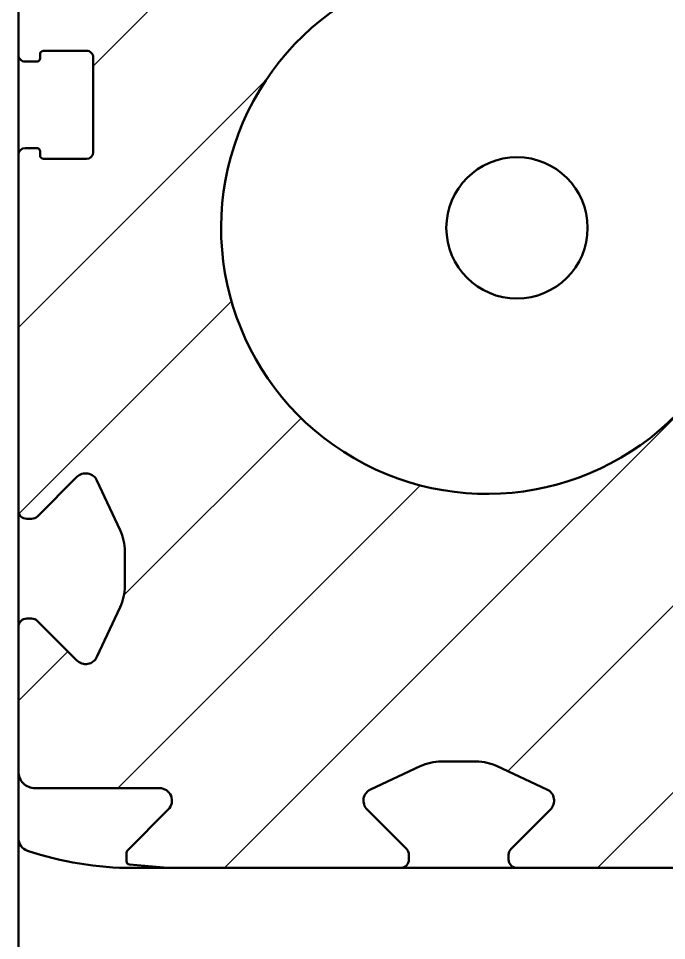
# Model space of a CAD drawing. Header units: millimetres. Extents: x 0 to 2376, y 0 to 1680.
# Drawn here: x 1755.1 to 1817.5, y 1193.2 to 1281.9 of the extents above; entities that cross this region are included whole.
import ezdxf

# ---------------------------------------------------------------- set-up
doc = ezdxf.new("R2010")
doc.units = ezdxf.units.MM
doc.header["$LTSCALE"] = 4
doc.layers.add('Hatch (ISO)', color=7, linetype='Continuous', lineweight=18)
doc.layers.add('Visible (ISO)', color=7, linetype='Continuous', lineweight=50)

msp = doc.modelspace()

# ---------------------------------------------------------------- hatches: boundary and pattern name
at = {"layer": 'Hatch (ISO)'}
h = msp.add_hatch(dxfattribs=at)
h.set_pattern_fill('ANSI31', color=256, scale=101.6, angle=90.00021045915, style=0)
h.set_pattern_definition([(135.00021045915, (0, 0), (-8.980223134685914, -8.980289107331227), [])])
edge = h.paths.add_edge_path()
edge.add_ellipse((1869.465174763153, 1208.966349610337), major_axis=(0.8000000000014894, 1.481769030366739e-12), ratio=1, start_angle=269.9999999999997, end_angle=359.999999999787)
edge.add_line((1870.265174763154, 1208.966349610336), (1870.265174763154, 1216.566349610335))
edge.add_ellipse((1870.665174763152, 1216.566349610338), major_axis=(-1.955912593333128e-12, 0.3999999999980446), ratio=1, start_angle=0, end_angle=89.99999999999977, ccw=False)
edge.add_line((1870.665174763154, 1216.966349610336), (1871.865174763154, 1216.966349610336))
edge.add_line((1871.865174763154, 1216.966349610336), (1871.865174763154, 1224.991700375799))
edge.add_line((1871.865174763154, 1224.991700375799), (1871.865174763154, 1228.996429342461))
edge.add_spline(control_points=[(1871.865174763154, 1228.996429342461), (1871.485326112208, 1229.379156072789), (1871.172374763154, 1229.695594533403)], knot_values=[0, 0, 0, 0.06151740070665828, 0.06151740070665828, 0.06151740070665828], weights=[1, 1.004609164062862, 1], degree=2, periodic=0)
edge.add_line((1871.172374763154, 1229.695594533403), (1858.797974763154, 1229.695594533403))
edge.add_spline(control_points=[(1858.797974763154, 1229.695594533403), (1858.485023414085, 1229.379156072773), (1858.105174763154, 1228.996429342461)], knot_values=[0, 0, 0, 0.0615174007066553, 0.0615174007066553, 0.0615174007066553], weights=[1, 1.004609164050975, 1], degree=2, periodic=0)
edge.add_line((1858.105174763154, 1228.996429342461), (1858.105174763154, 1236.93626987821))
edge.add_spline(control_points=[(1858.105174763154, 1236.93626987821), (1858.485023414082, 1236.5535431479), (1858.797974763154, 1236.237104687268)], knot_values=[0, 0, 0, 0.0615174007066553, 0.0615174007066553, 0.0615174007066553], weights=[1, 1.004609164113693, 1], degree=2, periodic=0)
edge.add_line((1858.797974763154, 1236.237104687268), (1871.172374763154, 1236.237104687268))
edge.add_spline(control_points=[(1871.172374763154, 1236.237104687269), (1871.485326112209, 1236.553543147884), (1871.865174763154, 1236.93626987821)], knot_values=[0, 0, 0, 0.06151740070665844, 0.06151740070665844, 0.06151740070665844], weights=[1, 1.004609164108344, 1], degree=2, periodic=0)
edge.add_line((1871.865174763154, 1236.93626987821), (1871.865174763154, 1252.996429342461))
edge.add_spline(control_points=[(1871.865174763154, 1252.996429342461), (1871.485326112207, 1253.379156072789), (1871.172374763154, 1253.695594533403)], knot_values=[0, 0, 0, 0.06151740070665812, 0.06151740070665812, 0.06151740070665812], weights=[1, 1.004609164038338, 1], degree=2, periodic=0)
edge.add_line((1871.172374763154, 1253.695594533403), (1858.797974763154, 1253.695594533403))
edge.add_spline(control_points=[(1858.797974763154, 1253.695594533403), (1858.485023414104, 1253.379156072792), (1858.105174763154, 1252.996429342461)], knot_values=[0, 0, 0, 0.06151740070665498, 0.06151740070665498, 0.06151740070665498], weights=[1, 1.004609164041367, 1], degree=2, periodic=0)
edge.add_line((1858.105174763154, 1252.996429342461), (1858.105174763154, 1260.93626987821))
edge.add_spline(control_points=[(1858.105174763154, 1260.93626987821), (1858.485023414104, 1260.553543147879), (1858.797974763154, 1260.237104687269)], knot_values=[0, 0, 0, 0.06151740070665497, 0.06151740070665497, 0.06151740070665497], weights=[1, 1.004609164103563, 1], degree=2, periodic=0)
edge.add_line((1858.797974763154, 1260.237104687269), (1871.172374763154, 1260.237104687269))
edge.add_spline(control_points=[(1871.172374763154, 1260.237104687269), (1871.485326112207, 1260.553543147882), (1871.865174763154, 1260.93626987821)], knot_values=[0, 0, 0, 0.06151740070665812, 0.06151740070665812, 0.06151740070665812], weights=[1, 1.004609164095982, 1], degree=2, periodic=0)
edge.add_line((1871.865174763154, 1260.93626987821), (1871.865174763154, 1264.940998844875))
edge.add_line((1871.865174763154, 1264.940998844875), (1871.865174763154, 1272.966349610336))
edge.add_line((1871.865174763154, 1272.966349610336), (1870.665174763154, 1272.966349610336))
edge.add_ellipse((1870.665174763153, 1273.366349610335), major_axis=(-0.3999999999991424, -8.6878220762018e-13), ratio=1, start_angle=0, end_angle=89.99999999999773, ccw=False)
edge.add_line((1870.265174763154, 1273.366349610335), (1870.265174763154, 1286.966349610335))
edge.add_ellipse((1869.865174763156, 1286.966349610338), major_axis=(1.994705017493029e-12, 0.399999999998002), ratio=1, start_angle=270.0000000000007, end_angle=360.0000000005707)
edge.add_line((1869.865174763154, 1287.366349610336), (1868.265174763154, 1287.366349610336))
edge.add_ellipse((1868.265174763152, 1287.766349610333), major_axis=(-0.3999999999980411, -1.948807165975527e-12), ratio=1, start_angle=0, end_angle=89.99999999999773, ccw=False)
edge.add_line((1867.865174763154, 1287.766349610336), (1867.865174763154, 1289.766349610336))
edge.add_ellipse((1867.065174763152, 1289.766349610334), major_axis=(-1.524401594512345e-12, 0.8000000000015035), ratio=1, start_angle=270.0000000000017, end_angle=359.999999999785)
edge.add_line((1867.065174763154, 1290.566349610335), (1855.788417006949, 1290.566349610335))
edge.add_line((1855.788417006949, 1290.566349610335), (1855.788417006949, 1290.886349610335))
edge.add_line((1855.788417006949, 1290.886349610336), (1868.345174763154, 1290.886349610336))
edge.add_line((1868.345174763154, 1290.886349610336), (1868.345174763154, 1287.846349610336))
edge.add_line((1868.345174763154, 1287.846349610336), (1869.945174763154, 1287.846349610336))
edge.add_line((1869.945174763154, 1287.846349610336), (1869.945174763154, 1294.246349610336))
edge.add_line((1869.945174763154, 1294.246349610336), (1868.865763828411, 1318.968924590104))
edge.add_ellipse((1857.737174763149, 1288.966349610317), major_axis=(-30.00257497978641, 11.12858906526202), ratio=1, start_angle=269.9999999999999, end_angle=290.3508816000671)
edge.add_line((1857.737174763154, 1320.966349610335), (1818.521174763154, 1320.966349610335))
edge.add_ellipse((1818.521174763153, 1288.966349610328), major_axis=(-32.00000000000738, 3.082471788150817e-13), ratio=1, start_angle=270, end_angle=290.3420989283417)
edge.add_line((1807.397184819496, 1318.970630100516), (1807.065174763154, 1311.366349610335))
edge.add_line((1807.065174763154, 1311.366349610335), (1810.425174763154, 1311.366349610335))
edge.add_ellipse((1810.425174763156, 1309.766349610338), major_axis=(1.599999999997536, 2.473263573058983e-12), ratio=1, start_angle=0, end_angle=90, ccw=False)
edge.add_line((1812.025174763154, 1309.766349610336), (1812.025174763154, 1299.846349610335))
edge.add_line((1812.025174763154, 1299.846349610335), (1816.894924426272, 1299.846349610335))
edge.add_line((1816.894924426272, 1299.846349610335), (1839.065174763154, 1287.046349610335))
edge.add_line((1839.065174763154, 1287.046349610335), (1841.785174763154, 1287.046349610335))
edge.add_line((1841.785174763154, 1287.046349610335), (1841.785174763154, 1290.886349610335))
edge.add_line((1841.785174763154, 1290.886349610335), (1852.741932519358, 1290.886349610335))
edge.add_line((1852.741932519358, 1290.886349610336), (1852.741932519358, 1290.566349610336))
edge.add_line((1852.741932519358, 1290.566349610335), (1843.065174763154, 1290.566349610335))
edge.add_ellipse((1843.065174763155, 1289.766349610334), major_axis=(-0.8000000000014894, -1.495979885081941e-12), ratio=1, start_angle=269.9999999999987, end_angle=359.999999999785)
edge.add_line((1842.265174763154, 1289.766349610336), (1842.265174763154, 1285.340621852604))
edge.add_ellipse((1839.865174763152, 1285.340621852606), major_axis=(-1.452197615708624e-12, -2.400000000002336), ratio=1, start_angle=30.603294608257784, end_angle=90.00000000000011, ccw=False)
edge.add_ellipse((1844.345174763161, 1277.766349610332), major_axis=(-5.508561630744388, -3.258181818189369), ratio=1, start_angle=270.0000000000001, end_angle=329.3967053917193)
edge.add_line((1837.945174763154, 1277.766349610336), (1837.945174763154, 1258.086349610335))
edge.add_line((1837.945174763154, 1258.086349610335), (1843.385174763154, 1258.086349610335))
edge.add_ellipse((1843.385174763155, 1260.486349610335), major_axis=(2.399999999999531, -4.574377856444973e-13), ratio=1, start_angle=269.9999999999994, end_angle=360.0000000000225)
edge.add_line((1845.785174763154, 1260.486349610335), (1845.785174763154, 1269.286349610335))
edge.add_ellipse((1846.265174763154, 1269.286349610336), major_axis=(-2.27901402595265e-13, 0.4799999999997767), ratio=1, start_angle=0, end_angle=89.99999999999989, ccw=False)
edge.add_line((1846.265174763154, 1269.766349610336), (1853.305174763154, 1269.766349610336))
edge.add_ellipse((1853.305174763154, 1269.286349610336), major_axis=(0.4799999999998068, 2.012560500042614e-13), ratio=1, start_angle=0, end_angle=89.99999999999977, ccw=False)
edge.add_line((1853.785174763154, 1269.286349610335), (1853.785174763154, 1220.646349610335))
edge.add_ellipse((1853.305174763154, 1220.646349610335), major_axis=(1.941506226466604e-13, -0.4799999999998192), ratio=1, start_angle=0, end_angle=89.99999999999721, ccw=False)
edge.add_line((1853.305174763154, 1220.166349610335), (1846.265174763154, 1220.166349610335))
edge.add_ellipse((1846.265174763154, 1220.646349610335), major_axis=(-0.4799999999997837, -1.870451952890593e-13), ratio=1, start_angle=0, end_angle=89.99999999999801, ccw=False)
edge.add_line((1845.785174763154, 1220.646349610335), (1845.785174763154, 1229.446349610335))
edge.add_ellipse((1843.385174763155, 1229.446349610336), major_axis=(9.654758417129715e-13, 2.399999999999025), ratio=1, start_angle=270.0000000000002, end_angle=360.0000000000468)
edge.add_line((1843.385174763154, 1231.846349610335), (1837.945174763154, 1231.846349610335))
edge.add_line((1837.945174763154, 1231.846349610335), (1837.945174763154, 1208.966349610335))
edge.add_ellipse((1838.745174763156, 1208.966349610337), major_axis=(1.503085312439542e-12, -0.8000000000015035), ratio=1, start_angle=270.0000000000005, end_angle=359.9999999997865)
edge.add_line((1838.745174763154, 1208.166349610335), (1869.465174763154, 1208.166349610336))
h = msp.add_hatch(dxfattribs=at)
h.set_pattern_fill('ANSI31', color=256, scale=101.6, style=0)
h.set_pattern_definition([(45, (0, 0), (-8.980256121069154, 8.980256121069154), [])])
edge = h.paths.add_edge_path()
edge.add_ellipse((1791.865174763153, 1200.966349610338), major_axis=(0.8000000000015106, 1.51734515302671e-12), ratio=1, start_angle=270.0000000000002, end_angle=359.9999999997839)
edge.add_line((1792.665174763155, 1200.966349610337), (1792.665174763155, 1201.434978760437))
edge.add_ellipse((1791.865174763161, 1201.434978760441), major_axis=(3.364083441645217e-12, 0.7999999999935953), ratio=1, start_angle=269.9999999999997, end_angle=315.0000000004774)
edge.add_line((1792.430860188103, 1202.000664185388), (1788.638177607083, 1205.793346766409))
edge.add_ellipse((1789.486705744505, 1206.641874903833), major_axis=(-0.8485281374248895, 0.8485281374219397), ratio=1, start_angle=339.99999999984664, end_angle=449.9999999999984, ccw=False)
edge.add_line((1788.979563830417, 1207.729444248277), (1793.755772629233, 1209.956626988112))
edge.add_ellipse((1795.784340285586, 1205.606349610345), major_axis=(4.350277377767578, 2.028567656353339), ratio=1, start_angle=64.99999999995771, end_angle=90.00000000000023, ccw=False)
edge.add_line((1795.784340285588, 1210.406349610337), (1799.146009240721, 1210.406349610337))
edge.add_ellipse((1799.146009240723, 1205.606349610345), major_axis=(4.799999999991606, 1.899167577552761e-12), ratio=1, start_angle=64.99999999995771, end_angle=90.0000000000004, ccw=False)
edge.add_line((1801.174576897076, 1209.956626988113), (1805.950785695892, 1207.729444248278))
edge.add_ellipse((1805.443643781805, 1206.641874903833), major_axis=(1.08756934444391, -0.5071419140875425), ratio=1, start_angle=339.9999999998467, end_angle=450.00000000000233, ccw=False)
edge.add_line((1806.292171919227, 1205.793346766409), (1802.499489338206, 1202.000664185388))
edge.add_ellipse((1803.065174763148, 1201.434978760441), major_axis=(-0.5656854249470172, -0.5656854249423616), ratio=1, start_angle=270.0000000000015, end_angle=315.0000000004775)
edge.add_line((1802.265174763155, 1201.434978760438), (1802.265174763155, 1200.966349610337))
edge.add_ellipse((1803.065174763156, 1200.966349610338), major_axis=(1.510239725669109e-12, -0.8000000000015106), ratio=1, start_angle=269.9999999999997, end_angle=359.999999999784)
edge.add_line((1803.065174763155, 1200.166349610337), (1825.465174763155, 1200.166349610337))
edge.add_line((1825.465174763155, 1200.166349610337), (1829.173064600835, 1200.490747936737))
edge.add_ellipse((1829.145174763155, 1200.809530240126), major_axis=(0.318782303388879, 0.027889837679554), ratio=1, start_angle=269.9999999999844, end_angle=354.9999999999231)
edge.add_line((1829.465174763155, 1200.809530240126), (1829.465174763155, 1201.633801270377))
edge.add_ellipse((1829.145174763147, 1201.633801270374), major_axis=(-2.523982362291468e-12, 0.3200000000075534), ratio=1, start_angle=270.000000000001, end_angle=314.9999999991136)
edge.add_line((1829.371448933134, 1201.860075440358), (1825.433702900579, 1205.797821472913))
edge.add_ellipse((1826.282231038002, 1206.646349610337), major_axis=(-0.8485281374244068, 0.8485281374227429), ratio=1, start_angle=314.9999999998848, end_angle=449.99999999999625, ccw=False)
edge.add_line((1826.282231038003, 1207.846349610337), (1833.945174763155, 1207.846349610337))
edge.add_ellipse((1833.945174763157, 1209.446349610334), major_axis=(1.599999999997515, -2.493332178160184e-12), ratio=1, start_angle=269.9999999999997, end_angle=360.0000000001787)
edge.add_line((1835.545174763155, 1209.446349610337), (1835.545174763155, 1229.446349610337))
edge.add_ellipse((1837.945174763154, 1229.446349610338), major_axis=(-9.886636392432012e-13, 2.399999999999025), ratio=1, start_angle=0, end_angle=89.99999999999989, ccw=False)
edge.add_line((1837.945174763155, 1231.846349610337), (1843.385174763155, 1231.846349610337))
edge.add_ellipse((1843.385174763156, 1229.446349610338), major_axis=(2.399999999999025, 9.922163529220023e-13), ratio=1, start_angle=0, end_angle=90.00000000000068, ccw=False)
edge.add_line((1845.785174763155, 1229.446349610337), (1845.785174763155, 1220.646349610337))
edge.add_ellipse((1846.265174763155, 1220.646349610337), major_axis=(-2.179347725710184e-13, -0.4799999999997909), ratio=1, start_angle=270.0000000000022, end_angle=360.0000000000463)
edge.add_line((1846.265174763155, 1220.166349610337), (1853.305174763155, 1220.166349610337))
edge.add_ellipse((1853.305174763155, 1220.646349610337), major_axis=(0.4799999999998192, -1.824076357830132e-13), ratio=1, start_angle=269.999999999998, end_angle=360.0000000000447)
edge.add_line((1853.785174763155, 1220.646349610337), (1853.785174763154, 1269.286349610337))
edge.add_ellipse((1853.305174763155, 1269.286349610337), major_axis=(1.912894199800145e-13, 0.479999999999805), ratio=1, start_angle=270.0000000000007, end_angle=360.0000000000466)
edge.add_line((1853.305174763154, 1269.766349610337), (1846.265174763154, 1269.766349610337))
edge.add_ellipse((1846.265174763154, 1269.286349610337), major_axis=(-0.4799999999997695, 2.108293452134175e-13), ratio=1, start_angle=270.0000000000014, end_angle=360.0000000000524)
edge.add_line((1845.785174763155, 1269.286349610337), (1845.785174763155, 1260.486349610337))
edge.add_ellipse((1843.385174763155, 1260.486349610336), major_axis=(4.826239846190573e-13, -2.399999999999523), ratio=1, start_angle=0, end_angle=89.99999999999977, ccw=False)
edge.add_line((1843.385174763155, 1258.086349610337), (1837.945174763154, 1258.086349610337))
edge.add_ellipse((1837.945174763154, 1260.486349610336), major_axis=(-2.399999999999502, -4.948364378899344e-13), ratio=1, start_angle=0, end_angle=90.00000000000011, ccw=False)
edge.add_line((1835.545174763155, 1260.486349610337), (1835.545174763155, 1286.012093351914))
edge.add_ellipse((1834.585174763156, 1286.012093351916), major_axis=(1.284968114375362e-12, 0.9599999999987007), ratio=1, start_angle=269.9999999999987, end_angle=330.0000000001217)
edge.add_line((1835.065174763155, 1286.843477739548), (1827.971227791302, 1290.939169933364))
edge.add_ellipse((1827.571227791307, 1290.246349610359), major_axis=(-0.6928203230053271, 0.3999999999947301), ratio=1, start_angle=270.0000000000055, end_angle=300.0000000008455)
edge.add_line((1827.571227791302, 1291.046349610337), (1825.219082435217, 1291.046349610337))
edge.add_ellipse((1825.219082435217, 1290.246349610336), major_axis=(-0.8000000000008747, -8.565404087698141e-13), ratio=1, start_angle=269.9999999999987, end_angle=329.9999999999013)
edge.add_line((1824.52626211219, 1290.646349610337), (1824.277202219865, 1290.214965222703))
edge.add_ellipse((1824.970022542894, 1289.814965222704), major_axis=(-0.3999999999994446, -0.6928203230292544), ratio=1, start_angle=269.9999999999995, end_angle=359.9999999997834)
edge.add_line((1824.570022542892, 1289.122144899676), (1824.768021194925, 1289.007830324625))
edge.add_ellipse((1824.368021194936, 1288.315010001604), major_axis=(0.399999999989387, 0.692820323020586), ratio=0.9999999999999997, start_angle=314.99999999928787, end_angle=360.00000000000335, ccw=False)
edge.add_line((1825.140761855958, 1288.522065237679), (1825.550710308196, 1286.992116785441))
edge.add_ellipse((1824.777969647167, 1286.785061549358), major_axis=(0.2070552360826705, -0.772740661028549), ratio=1, start_angle=0, end_angle=90.00000000000301, ccw=False)
edge.add_line((1824.985024883247, 1286.012320888329), (1823.892204560218, 1285.7195005653))
edge.add_ellipse((1823.685149324138, 1286.492241226332), major_axis=(-0.772740661031921, -0.2070552360804111), ratio=1, start_angle=45.000000000034504, end_angle=89.99999999999659, ccw=False)
edge.add_line((1823.285149324137, 1285.799420903305), (1821.998258898093, 1286.542407437198))
edge.add_ellipse((1821.198258898094, 1285.156766791139), major_axis=(0.7999999999994508, 1.385640646058865), ratio=0.9999999999999998, start_angle=4.071109992273301e-13, end_angle=84.9999999997983)
edge.add_line((1819.887615627231, 1286.074489089305), (1818.129882962629, 1283.564186687966))
edge.add_ellipse((1818.523075943885, 1283.288869998516), major_axis=(-0.2753166894489655, -0.3931929812555538), ratio=1, start_angle=269.9999999999994, end_angle=365.0000000003845)
edge.add_line((1818.283075943887, 1282.873177804702), (1819.668865476586, 1282.073091844958))
edge.add_ellipse((1819.508865476583, 1281.795963715745), major_axis=(0.2771281292122661, -0.1600000000039601), ratio=1, start_angle=1.0376766113040503e-09, end_angle=90.00000000001518, ccw=False)
edge.add_line((1819.785993605798, 1281.635963715746), (1819.177636280746, 1280.582257919604))
edge.add_ellipse((1820.563276926805, 1279.782257919605), major_axis=(-0.7999999999993367, -1.385640646058452), ratio=1, start_angle=269.9999999999993, end_angle=341.4793114944854)
edge.add_ellipse((1800.185174763154, 1261.766349610337), major_axis=(16.95614899695682, -19.17939027166907), ratio=1, start_angle=127.04137729318089, end_angle=450, ccw=False)
edge.add_ellipse((1805.598357949407, 1288.422257919604), major_axis=(1.56799458131985, -0.3184226640027599), ratio=1, start_angle=269.9999999999991, end_angle=341.4793160123123)
edge.add_line((1806.983998595462, 1287.622257919604), (1807.592355920511, 1288.675963715746))
edge.add_ellipse((1807.869484049722, 1288.515963715746), major_axis=(0.1600000000002582, 0.2771281292112783), ratio=1, start_angle=6.798472895752639e-11, end_angle=90.0000000000008, ccw=False)
edge.add_line((1808.029484049722, 1288.793091844957), (1809.415273582421, 1287.993005885215))
edge.add_ellipse((1809.655273582423, 1288.408698079028), major_axis=(0.4156921938132228, -0.2400000000011085), ratio=1, start_angle=270.0000000000047, end_angle=365.0000000005938)
edge.add_line((1810.090301320199, 1288.205841313396), (1811.414936778362, 1291.046531220582))
edge.add_ellipse((1809.964844319105, 1291.722720439368), major_axis=(0.6761892187859009, 1.45009245925694), ratio=1, start_angle=269.9999999999986, end_angle=355.0000000000533)
edge.add_line((1810.764844319105, 1293.108361085422), (1809.699431021577, 1293.723477739548))
edge.add_ellipse((1809.539431021577, 1293.446349610337), major_axis=(-0.277128129211193, 0.1599999999996826), ratio=1, start_angle=269.9999999999974, end_angle=299.9999999999913)
edge.add_line((1809.539431021577, 1293.766349610337), (1807.944148953493, 1293.766349610337))
edge.add_ellipse((1807.94414895349, 1293.44634961034), major_axis=(-0.3199999999961989, 3.160359523789389e-12), ratio=1, start_angle=270.000000000001, end_angle=324.314665288145)
edge.add_ellipse((1804.825174763154, 1295.686349610337), major_axis=(2.859059674477036, -2.053333333333215), ratio=1, start_angle=85.5277438696491, end_angle=360.00000000000006, ccw=False)
edge.add_ellipse((1807.301560676217, 1298.621160133966), major_axis=(0.244567543639101, -0.2063654927557639), ratio=1, start_angle=270.0000000000006, end_angle=330.1575908423035)
edge.add_line((1807.411007122081, 1298.320458495311), (1809.414621209018, 1299.049714383913))
edge.add_ellipse((1809.305174763156, 1299.350416022563), major_axis=(0.3007016386506643, 0.1094464458627101), ratio=1, start_angle=270.0000000000066, end_angle=340.0000000002991)
edge.add_line((1809.625174763155, 1299.350416022564), (1809.625174763155, 1306.566349610337))
edge.add_ellipse((1808.025174763157, 1306.566349610339), major_axis=(2.500437605517787e-12, 1.5999999999975), ratio=1, start_angle=270, end_angle=360.0000000001787)
edge.add_line((1808.025174763154, 1308.166349610337), (1788.745174763154, 1308.166349610337))
edge.add_line((1788.745174763154, 1308.166349610337), (1786.954039929447, 1307.850524213068))
edge.add_ellipse((1787.065174763155, 1307.220247251139), major_axis=(-0.6302769619285511, -0.1111348337081596), ratio=1, start_angle=270.0000000000057, end_angle=349.9999999998464)
edge.add_line((1786.425174763154, 1307.22024725114), (1786.425174763154, 1306.406349610337))
edge.add_ellipse((1786.745174763156, 1306.406349610338), major_axis=(1.67133107937932e-12, -0.3200000000016701), ratio=1, start_angle=270.000000000001, end_angle=359.999999999403)
edge.add_line((1786.745174763154, 1306.086349610337), (1789.0395341171, 1306.086349610337))
edge.add_ellipse((1789.039534117099, 1305.286349610337), major_axis=(0.8000000000000043, -3.442768146647595e-13), ratio=1, start_angle=330.0000000000256, end_angle=450.0000000000002, ccw=False)
edge.add_line((1789.732354440127, 1304.886349610337), (1787.561517427974, 1301.126349610337))
edge.add_ellipse((1787.284389298763, 1301.286349610336), major_axis=(-0.1599999999995405, -0.2771281292107525), ratio=1, start_angle=29.99999999987142, end_angle=89.9999999999975, ccw=False)
edge.add_line((1787.284389298762, 1300.966349610337), (1778.422415321935, 1300.966349610337))
edge.add_ellipse((1778.422415321939, 1296.966349610327), major_axis=(-4.000000000010097, -3.934536103326655e-12), ratio=1, start_angle=269.9999999999998, end_angle=314.9829585107055)
edge.add_ellipse((1773.785174763154, 1301.606349610337), major_axis=(-1.810731741023899, -1.809654818479873), ratio=1, start_angle=264.24068628790315, end_angle=449.99999999999983, ccw=False)
edge.add_line((1772.166361249053, 1303.589539668441), (1775.004348728333, 1305.906096503493))
edge.add_ellipse((1775.510227951491, 1305.286349610337), major_axis=(0.6197468931561663, 0.5058792231573287), ratio=1, start_angle=50.77635695141879, end_angle=90.00000000000063, ccw=False)
edge.add_line((1775.51022795149, 1306.086349610337), (1777.785174763154, 1306.086349610337))
edge.add_ellipse((1777.785174763153, 1306.406349610338), major_axis=(0.3200000000016772, 1.67488379305812e-12), ratio=1, start_angle=269.9999999999953, end_angle=359.9999999993998)
edge.add_line((1778.105174763154, 1306.406349610337), (1778.105174763154, 1307.22024725114))
edge.add_ellipse((1777.465174763153, 1307.220247251139), major_axis=(-5.573346345790347e-13, 0.6400000000009634), ratio=1, start_angle=269.9999999999997, end_angle=349.9999999998446)
edge.add_line((1777.576309596861, 1307.850524213068), (1775.785174763154, 1308.166349610337))
edge.add_line((1775.785174763154, 1308.166349610337), (1764.345174763154, 1308.166349610337))
edge.add_ellipse((1764.345174763153, 1306.566349610338), major_axis=(-1.599999999998893, 1.100668416070382e-12), ratio=1, start_angle=270.000000000001, end_angle=360.0000000000796)
edge.add_line((1762.745174763154, 1306.566349610337), (1762.745174763154, 1294.583405885185))
edge.add_ellipse((1761.545174763155, 1294.583405885183), major_axis=(1.128491211287491e-12, -1.199999999999589), ratio=1, start_angle=314.9999999999003, end_angle=450.0000000000011, ccw=False)
edge.add_line((1760.69664662573, 1293.73487774776), (1756.758900593175, 1297.672623780316))
edge.add_ellipse((1756.532626423194, 1297.446349610334), major_axis=(-0.2262741699815092, 0.2262741699811489), ratio=1, start_angle=270.000000000011, end_angle=314.9999999996974)
edge.add_line((1756.532626423195, 1297.766349610337), (1755.385174763155, 1297.766349610337))
edge.add_ellipse((1755.385174763155, 1297.446349610336), major_axis=(-0.3200000000008458, -8.494329742493119e-13), ratio=1, start_angle=270.0000000000018, end_angle=359.9999999996978)
edge.add_line((1755.065174763154, 1297.446349610336), (1755.065174763154, 1278.406349610337))
edge.add_ellipse((1755.705174763153, 1278.406349610335), major_axis=(-1.044939234560002e-12, -0.6399999999989524), ratio=1, start_angle=269.9999999999994, end_angle=360.0000000001877)
edge.add_line((1755.705174763154, 1277.766349610336), (1756.825174763154, 1277.766349610336))
edge.add_ellipse((1756.825174763153, 1278.086349610337), major_axis=(0.3200000000008636, 8.657532527113018e-13), ratio=1, start_angle=269.9999999999989, end_angle=359.9999999996898)
edge.add_line((1757.145174763155, 1278.086349610337), (1757.145174763155, 1278.486349610337))
edge.add_ellipse((1757.465174763155, 1278.486349610336), major_axis=(8.724119146418431e-13, 0.3200000000008725), ratio=1, start_angle=3.128093339910265e-10, end_angle=89.99999999999852, ccw=False)
edge.add_line((1757.465174763154, 1278.806349610336), (1761.625174763154, 1278.806349610336))
edge.add_ellipse((1761.625174763155, 1278.166349610337), major_axis=(0.6399999999990129, 9.925420602320863e-13), ratio=1, start_angle=0, end_angle=90.00000000000023, ccw=False)
edge.add_line((1762.265174763154, 1278.166349610337), (1762.265174763154, 1269.046349610336))
edge.add_ellipse((1761.625174763154, 1269.046349610337), major_axis=(-9.991739599906237e-14, -0.6400000000001), ratio=1, start_angle=1.779199010343291e-11, end_angle=89.9999999999988, ccw=False)
edge.add_line((1761.625174763155, 1268.406349610337), (1757.465174763154, 1268.406349610337))
edge.add_ellipse((1757.465174763155, 1268.726349610336), major_axis=(-0.3200000000000536, 5.040278720938123e-14), ratio=1, start_angle=1.921307557495311e-11, end_angle=89.999999999995, ccw=False)
edge.add_line((1757.145174763155, 1268.726349610336), (1757.145174763155, 1269.126349610337))
edge.add_ellipse((1756.825174763154, 1269.126349610337), major_axis=(-5.484635552508361e-14, 0.3200000000000536), ratio=1, start_angle=270.0000000000003, end_angle=359.9999999999812)
edge.add_line((1756.825174763154, 1269.446349610336), (1755.705174763154, 1269.446349610336))
edge.add_ellipse((1755.705174763154, 1268.806349610336), major_axis=(-0.6400000000000504, -5.329338139920898e-14), ratio=1, start_angle=270.0000000000016, end_angle=359.9999999999914)
edge.add_line((1755.065174763155, 1268.806349610336), (1755.065174763155, 1234.566349610336))
edge.add_ellipse((1755.865174763155, 1234.566349610337), major_axis=(7.641698531210005e-13, -0.8000000000007607), ratio=1, start_angle=269.9999999999992, end_angle=359.9999999998914)
edge.add_line((1755.865174763155, 1233.766349610336), (1756.333803913256, 1233.766349610336))
edge.add_ellipse((1756.333803913259, 1234.566349610328), major_axis=(0.799999999991325, -3.113395082684867e-12), ratio=1, start_angle=269.9999999999991, end_angle=315.0000000005245)
edge.add_line((1756.899489338206, 1234.000664185388), (1760.692171919228, 1237.793346766409))
edge.add_ellipse((1761.540700056652, 1236.944818628987), major_axis=(0.8485281374214495, 0.8485281374244493), ratio=1, start_angle=339.9999999998334, end_angle=450.0000000000007, ccw=False)
edge.add_line((1762.628269401095, 1237.451960543074), (1764.855452140931, 1232.675751744258))
edge.add_ellipse((1760.50517476315, 1230.647184087902), major_axis=(2.028567656356212, -4.350277377780504), ratio=1, start_angle=65.00000000002598, end_angle=90.00000000000023, ccw=False)
edge.add_line((1765.305174763155, 1230.647184087903), (1765.305174763155, 1227.28551513277))
edge.add_ellipse((1760.50517476315, 1227.285515132771), major_axis=(-9.501087928451864e-13, -4.800000000004445), ratio=1, start_angle=65.00000000002558, end_angle=90, ccw=False)
edge.add_line((1764.855452140931, 1225.256947476415), (1762.628269401095, 1220.480738677599))
edge.add_ellipse((1761.540700056652, 1220.987880591686), major_axis=(-0.5071419140870378, -1.087569344443398), ratio=1, start_angle=339.999999999833, end_angle=450.00000000000045, ccw=False)
edge.add_line((1760.692171919227, 1220.139352454265), (1756.899489338205, 1223.932035035285))
edge.add_ellipse((1756.33380391326, 1223.366349610345), major_axis=(-0.5656854249401734, 0.5656854249460993), ratio=1, start_angle=270.0000000000105, end_angle=315.0000000005219)
edge.add_line((1756.333803913256, 1224.166349610337), (1755.865174763155, 1224.166349610337))
edge.add_ellipse((1755.865174763155, 1223.366349610336), major_axis=(-0.8000000000007645, -7.670564329850259e-13), ratio=1, start_angle=269.999999999999, end_angle=359.9999999998909)
edge.add_line((1755.065174763155, 1223.366349610337), (1755.065174763155, 1209.446349610336))
edge.add_ellipse((1756.665174763154, 1209.446349610335), major_axis=(-1.235671535864802e-12, -1.599999999998755), ratio=1, start_angle=270, end_angle=360.000000000089)
edge.add_line((1756.665174763155, 1207.846349610336), (1768.648118488307, 1207.846349610336))
edge.add_ellipse((1768.648118488307, 1206.646349610337), major_axis=(1.200000000000067, -2.258802064386932e-14), ratio=1, start_angle=314.99999999999915, end_angle=449.9999999999987, ccw=False)
edge.add_line((1769.496646625731, 1205.797821472913), (1765.558900593175, 1201.860075440357))
edge.add_ellipse((1765.785174763159, 1201.633801270376), major_axis=(-0.2262741699815496, -0.2262741699841151), ratio=1, start_angle=270.0000000000018, end_angle=314.9999999995405)
edge.add_line((1765.465174763155, 1201.633801270377), (1765.465174763155, 1200.809530240125))
edge.add_ellipse((1765.785174763154, 1200.809530240125), major_axis=(2.287193241587598e-14, -0.3199999999994123), ratio=1, start_angle=269.9999999999972, end_angle=355.000000000101)
edge.add_line((1765.757284925476, 1200.490747936737), (1769.465174763155, 1200.166349610337))
edge.add_line((1769.465174763155, 1200.166349610337), (1791.865174763155, 1200.166349610337))

# ---------------------------------------------------------------- linework, layer by layer
at = {"layer": 'Visible (ISO)'}
for p, q in [((1755.065174763154, 1297.446349610334), (1755.065174763154, 1278.406349610334)), ((1757.465174763154, 1278.806349610335), (1761.625174763153, 1278.806349610335)), ((1755.065174763173, 1278.40634961033), (1755.065174763173, 1268.80634961033)), ((1757.145174763154, 1278.086349610335), (1757.145174763154, 1278.486349610334)), ((1762.265174763153, 1278.166349610334), (1762.265174763154, 1269.046349610335)), ((1755.705174763154, 1277.766349610335), (1756.825174763154, 1277.766349610335)), ((1756.825174763154, 1269.446349610335), (1755.705174763154, 1269.446349610335)), ((1757.145174763154, 1268.726349610335), (1757.145174763154, 1269.126349610335)), ((1755.065174763154, 1268.806349610335), (1755.065174763154, 1234.566349610336)), ((1761.625174763153, 1268.406349610335), (1757.465174763154, 1268.406349610335)), ((1756.899489338205, 1234.000664185387), (1760.692171919227, 1237.793346766408)), ((1762.628269401094, 1237.451960543073), (1764.85545214093, 1232.675751744257)), ((1755.065174763173, 1234.566349610331), (1755.065174763173, 1223.366349610331)), ((1755.865174763154, 1233.766349610336), (1756.333803913255, 1233.766349610336)), ((1765.305174763154, 1230.647184087902), (1765.305174763154, 1227.28551513277)), ((1764.85545214093, 1225.256947476415), (1762.628269401094, 1220.480738677599)), ((1756.333803913255, 1224.166349610336), (1755.865174763154, 1224.166349610336)), ((1760.692171919227, 1220.139352454264), (1756.899489338205, 1223.932035035285)), ((1755.065174763154, 1223.366349610336), (1755.065174763154, 1209.446349610337)), ((1795.784340285586, 1210.406349610337), (1799.146009240719, 1210.406349610337)), ((1788.979563830415, 1207.729444248278), (1793.755772629231, 1209.956626988113)), ((1801.174576897074, 1209.956626988113), (1805.950785695889, 1207.729444248278)), ((1755.065174763173, 1209.446349610331), (1755.065174763174, 959.7663496103411)), ((1756.665174763154, 1207.846349610337), (1768.648118488306, 1207.846349610337)), ((1769.49664662573, 1205.797821472913), (1765.558900593174, 1201.860075440358)), ((1792.430860188101, 1202.000664185388), (1788.638177607081, 1205.793346766409)), ((1806.292171919224, 1205.793346766409), (1802.499489338203, 1202.000664185388)), ((1765.465174763154, 1201.633801270377), (1765.465174763154, 1200.809530240126)), ((1792.665174763152, 1200.966349610337), (1792.665174763152, 1201.434978760438)), ((1802.265174763152, 1201.434978760438), (1802.265174763152, 1200.966349610337)), ((1765.757284925475, 1200.490747936737), (1769.465174763154, 1200.166349610337)), ((1766.105174763155, 1200.166349610337), (1769.465174763154, 1200.166349610337)), ((1769.465174763154, 1200.166349610337), (1791.865174763152, 1200.166349610337)), ((1791.865174763153, 1200.166349610337), (1803.065174763153, 1200.166349610337)), ((1803.065174763152, 1200.166349610337), (1825.465174763151, 1200.166349610337))]:
    msp.add_line(p, q, dxfattribs=at)
msp.add_circle((1803.065174763153, 1261.766349610335), 6.799999999999783, dxfattribs=at)
for centre, radius, start, end in [((1800.185174763151, 1261.766349610335), 25.59999999999896, 78.52068878776925, 41.47931149458823), ((1757.465174763155, 1278.486349610333), 0.3200000000008638, 90.00000000015265, 180), ((1761.625174763155, 1278.166349610335), 0.6399999999989904, 0, 90.00000000007634), ((1755.705174763153, 1278.406349610334), 0.6399999999989316, 180, 270.0000000001018), ((1756.825174763153, 1278.086349610335), 0.3200000000008568, 270.0000000001527, 0), ((1755.705174763154, 1268.806349610335), 0.6400000000000292, 90, 180), ((1756.825174763154, 1269.126349610335), 0.3200000000000431, 0, 89.99999999994911), ((1761.625174763153, 1269.046349610335), 0.6400000000000792, 270.0000000000254, 0), ((1757.465174763154, 1268.726349610335), 0.3200000000000414, 180, 270), ((1761.540700056651, 1236.944818628986), 1.19999999999867, 24.9999999999287, 135.0000000000912), ((1755.865174763155, 1234.566349610337), 0.8000000000007351, 180, 269.999999999939), ((1756.333803913259, 1234.566349610327), 0.7999999999913132, 269.9999999997761, 315.0000000003023), ((1760.505174763149, 1230.647184087901), 4.800000000004351, 0, 24.99999999998663), ((1760.505174763149, 1227.285515132771), 4.800000000004353, 335.0000000000148, 0), ((1755.865174763155, 1223.366349610335), 0.8000000000007317, 90.00000000006106, 180), ((1756.333803913259, 1223.366349610345), 0.7999999999913492, 44.99999999970493, 90.00000000024427), ((1761.540700056651, 1220.987880591686), 1.199999999998671, 224.999999999904, 335.0000000000652), ((1795.784340285584, 1205.606349610345), 4.79999999999142, 89.99999999997627, 115.0000000000189), ((1799.14600924072, 1205.606349610345), 4.799999999991408, 64.99999999998113, 90.00000000002376), ((1756.665174763153, 1209.446349610335), 1.599999999998699, 180, 270.0000000000509), ((1768.648118488306, 1206.646349610337), 1.200000000000029, 315.0000000000048, 90), ((1789.486705744503, 1206.641874903834), 1.19999999999934, 114.9999999999451, 225.000000000096), ((1805.443643781802, 1206.641874903834), 1.199999999999346, 314.9999999998944, 65.00000000005205), ((1756.345174763155, 1203.037999159273), 1.279999999998944, 180, 251.4756089261661), ((1766.105174763144, 1232.166349610251), 31.99999999991454, 251.4756089261064, 270.0000000000214), ((1765.785174763158, 1201.633801270376), 0.3200000000044295, 135.0000000003239, 180), ((1791.865174763159, 1201.434978760441), 0.7999999999935464, 0, 45.00000000023749), ((1803.065174763145, 1201.434978760441), 0.7999999999935374, 134.9999999997625, 180), ((1765.785174763153, 1200.809530240126), 0.319999999999407, 180, 265.0000000001117), ((1791.865174763151, 1200.966349610339), 0.8000000000014775, 270.0000000001018, 0), ((1803.065174763153, 1200.966349610339), 0.8000000000014775, 180, 269.9999999998983)]:
    msp.add_arc(centre, radius, start, end, dxfattribs=at)

doc.saveas('drawing.dxf')
